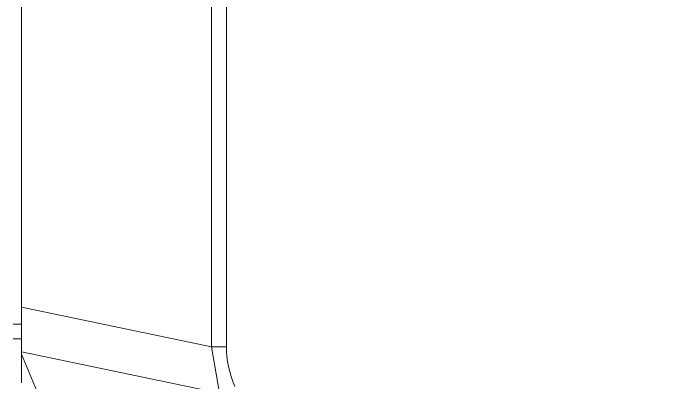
# Model space of a CAD drawing. Header units: millimetres. Extents: x 113490 to 142599, y -20467 to 115.
# Drawn here: x 129510.8 to 129626.7, y -6247.5 to -6181.9 of the extents above; entities that cross this region are included whole.
import ezdxf

# ---------------------------------------------------------------- set-up
doc = ezdxf.new("R2010")
doc.units = ezdxf.units.MM
doc.layers.add('DV1_0', color=7, linetype='Continuous')

msp = doc.modelspace()

# ---------------------------------------------------------------- linework, layer by layer
at = {"layer": 'DV1_0', "color": 7, "linetype": 'Continuous', "lineweight": 15}
for p, q in [((129512.26, -6148.67), (129512.26, -6234.07)), ((129512.26, -6148.67), (129512.26, -6234.07)), ((129512.26, -6234.07), (129512.26, -6242)), ((129512.26, -6234.07), (129512.26, -6242)), ((129512.26, -6239.68), (129510.76, -6239.68)), ((129512.26, -6239.68), (129510.76, -6239.68)), ((129512.26, -6242), (129512.26, -6242.4)), ((129512.26, -6242), (129512.26, -6242.4)), ((129512.26, -6242.4), (129512.26, -6247.54)), ((129512.26, -6242.4), (129512.26, -6247.54))]:
    msp.add_line(p, q, dxfattribs=at)
at = {"layer": 'DV1_0', "color": 7, "linetype": 'Continuous', "lineweight": 20}
for p, q in [((129546.02, -6159.73), (129546.02, -6241.13)), ((129548.64, -6159.73), (129548.64, -6241.13)), ((129512.26, -6234.07), (129546.02, -6241.13)), ((129512.26, -6234.07), (129546.02, -6241.13)), ((129512.26, -6237.08), (129510.76, -6237.08)), ((129512.26, -6237.08), (129510.76, -6237.08)), ((129512.26, -6242), (129547.4, -6249.35)), ((129546.02, -6241.13), (129547.4, -6249.35)), ((129548.64, -6241.13), (129546.02, -6241.13)), ((129512.26, -6242.4), (129939.88, -7262.15))]:
    msp.add_line(p, q, dxfattribs=at)
msp.add_ellipse((129665.24, -6259.15), major_axis=(116.37, -20.65), ratio=0.354256, start_param=3.204443, end_param=3.366071, dxfattribs=at)

doc.saveas('drawing.dxf')
